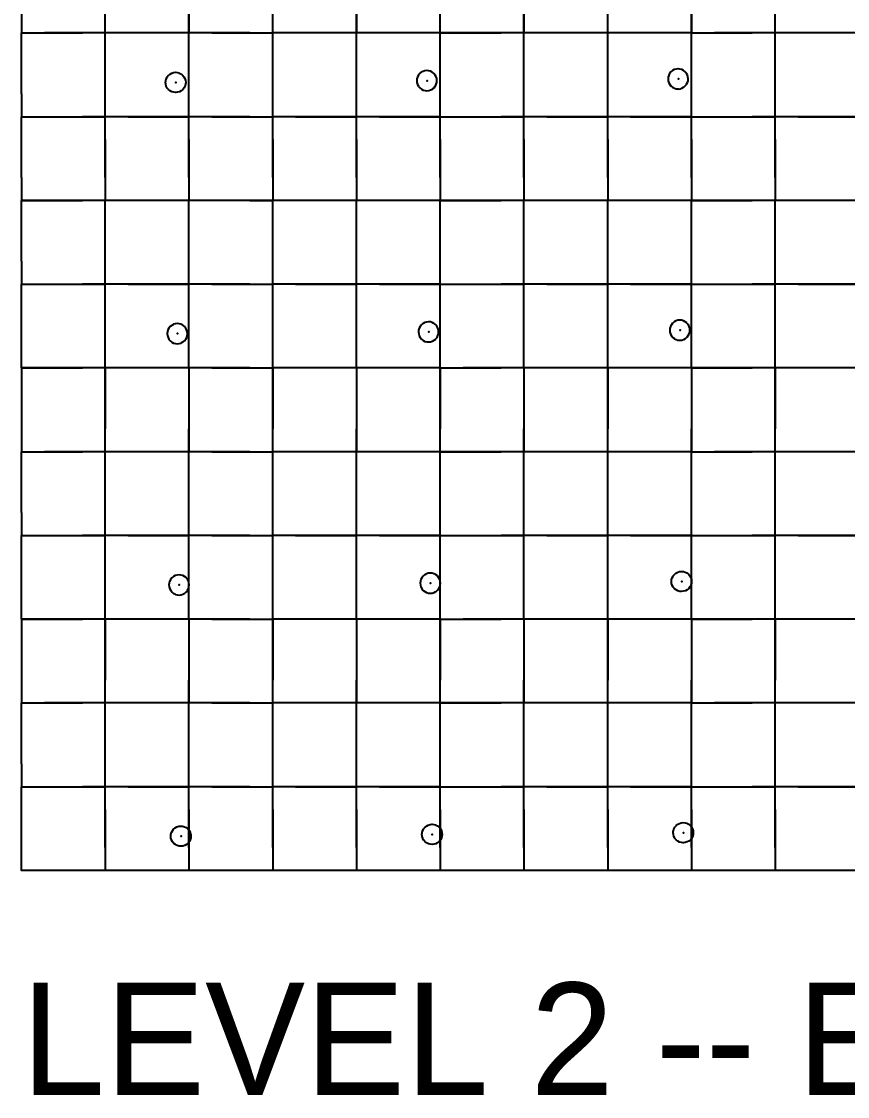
# Model space of a CAD drawing. Header units: metres. Extents: x 0 to 438, y -24 to 612.
# Drawn here: x 0 to 88.8, y -24.3 to 91.2 of the extents above; entities that cross this region are included whole.
import ezdxf

# ---------------------------------------------------------------- set-up
doc = ezdxf.new("R2010")
doc.units = ezdxf.units.M
doc.layers.add('LAYER_01_CUT', color=7, linetype='Continuous')
doc.layers.add('LAYER_04_GRID', color=7, linetype='Continuous')

msp = doc.modelspace()

# ---------------------------------------------------------------- linework, layer by layer
at = {"layer": 'LAYER_01_CUT'}
for points in [[(11.46, 90), (9, 90), (9, 96.54), (9, 99), (9, 105.54)], [(29.46, 90), (27, 90), (27, 96.54), (27, 99), (27, 105.54)], [(47.46, 90), (45, 90), (45, 96.54), (45, 99), (45, 105.54)], [(65.46, 90), (63, 90), (63, 96.54), (63, 99), (63, 105.54)], [(83.46, 90), (81, 90), (81, 96.54), (81, 99), (81, 105.54)], [(18, 96.54), (18, 90), (18, 92.46)], [(36, 96.54), (36, 90), (36, 92.46)], [(54, 96.54), (54, 90), (54, 92.46)], [(72, 96.54), (72, 90), (72, 92.46)], [(0, 92.46), (0, 90), (2.46, 90)], [(9, 90), (9, 92.46)], [(27, 90), (27, 92.46)], [(45, 90), (45, 92.46)], [(63, 90), (63, 92.46)], [(81, 90), (81, 92.46)], [(0, 83.46), (0, 90)], [(0, 90), (6.54, 90)], [(9, 90), (2.46, 90)], [(9, 90), (6.54, 90)], [(15.54, 90), (9, 90)], [(9, 87.54), (9, 90)], [(9, 83.46), (9, 90)], [(18, 90), (11.46, 90)], [(18, 90), (15.54, 90)], [(20.46, 90), (18, 90)], [(24.54, 90), (18, 90)], [(18, 87.54), (18, 90)], [(18, 83.46), (18, 90)], [(20.46, 90), (27, 90)], [(24.54, 90), (27, 90)], [(33.54, 90), (27, 90)], [(27, 87.54), (27, 90)], [(27, 83.46), (27, 90)], [(36, 90), (29.46, 90)], [(36, 90), (33.54, 90)], [(38.46, 90), (36, 90)], [(42.54, 90), (36, 90)], [(36, 87.54), (36, 90)], [(36, 83.46), (36, 90)], [(45, 90), (38.46, 90)], [(45, 90), (42.54, 90)], [(45, 87.54), (45, 90)], [(45, 83.46), (45, 90)], [(45, 90), (51.54, 90)], [(54, 90), (47.46, 90)], [(54, 90), (51.54, 90)], [(56.46, 90), (54, 90)], [(60.54, 90), (54, 90)], [(54, 87.54), (54, 90)], [(54, 83.46), (54, 90)], [(63, 90), (56.46, 90)], [(63, 90), (60.54, 90)], [(69.54, 90), (63, 90)], [(63, 87.54), (63, 90)], [(63, 83.46), (63, 90)], [(72, 90), (65.46, 90)], [(72, 90), (69.54, 90)], [(72, 87.54), (72, 90)], [(72, 83.46), (72, 90)], [(72, 90), (74.46, 90)], [(72, 90), (78.54, 90)], [(81, 90), (74.46, 90)], [(81, 90), (78.54, 90)], [(87.54, 90), (81, 90)], [(81, 87.54), (81, 90)], [(81, 83.46), (81, 90)], [(90, 90), (83.46, 90)], [(90, 90), (87.54, 90)], [(0, 83.46), (0, 81), (2.46, 81), (9, 81), (9, 87.54)], [(11.46, 81), (18, 81), (18, 87.54)], [(20.46, 81), (27, 81), (27, 87.54)], [(29.46, 81), (36, 81), (36, 87.54)], [(38.46, 81), (45, 81), (45, 87.54)], [(47.46, 81), (54, 81), (54, 87.54)], [(56.46, 81), (63, 81), (63, 87.54)], [(65.46, 81), (72, 81), (72, 87.54)], [(74.46, 81), (81, 81), (81, 87.54)], [(83.46, 81), (90, 81), (90, 87.54)], [(17.63, 84.49), (17.58, 84.3), (17.57, 84.29), (17.48, 84.11), (17.47, 84.1), (17.34, 83.93), (17.34, 83.93), (17.17, 83.79), (17.17, 83.79), (16.98, 83.69), (16.97, 83.68), (16.78, 83.62), (16.77, 83.62), (16.57, 83.6), (16.56, 83.6), (16.38, 83.62), (16.37, 83.62), (16.18, 83.67), (16.17, 83.68), (15.98, 83.77), (15.98, 83.78), (15.81, 83.91), (15.8, 83.91), (15.67, 84.07), (15.66, 84.08), (15.56, 84.27), (15.56, 84.27), (15.5, 84.47), (15.5, 84.48), (15.48, 84.68), (15.48, 84.69), (15.5, 84.87), (15.5, 84.88), (15.55, 85.07), (15.56, 85.08), (15.65, 85.26), (15.65, 85.27), (15.78, 85.44), (15.79, 85.44), (15.95, 85.58), (15.96, 85.58), (16.14, 85.68), (16.15, 85.69), (16.35, 85.75), (16.36, 85.75), (16.56, 85.77), (16.56, 85.77), (16.75, 85.75), (16.76, 85.75), (16.95, 85.7), (16.96, 85.69), (17.14, 85.6), (17.15, 85.59), (17.32, 85.46), (17.32, 85.46), (17.46, 85.3), (17.46, 85.29), (17.56, 85.1), (17.57, 85.1), (17.63, 84.9), (17.63, 84.89), (17.65, 84.69), (17.65, 84.68), (17.63, 84.5), (17.63, 84.49)], [(44.14, 85.79), (43.96, 85.88), (43.95, 85.88), (43.76, 85.94), (43.75, 85.94), (43.56, 85.95), (43.56, 85.95), (43.36, 85.93), (43.35, 85.93), (43.15, 85.87), (43.14, 85.87), (42.96, 85.77), (42.95, 85.77), (42.79, 85.63), (42.78, 85.62), (42.65, 85.46), (42.65, 85.45), (42.55, 85.27), (42.55, 85.26), (42.5, 85.07), (42.5, 85.06), (42.48, 84.87), (42.48, 84.86), (42.5, 84.67), (42.5, 84.66), (42.56, 84.46), (42.56, 84.45), (42.66, 84.27), (42.67, 84.26), (42.8, 84.1), (42.81, 84.09), (42.98, 83.96), (42.98, 83.96), (43.17, 83.86), (43.18, 83.86), (43.37, 83.81), (43.38, 83.8), (43.56, 83.79), (43.57, 83.79), (43.77, 83.81), (43.78, 83.81), (43.97, 83.87), (43.98, 83.87), (44.17, 83.97), (44.17, 83.98), (44.34, 84.11), (44.34, 84.12), (44.47, 84.28), (44.48, 84.29), (44.57, 84.48), (44.57, 84.48), (44.63, 84.68), (44.63, 84.68), (44.65, 84.87), (44.65, 84.88), (44.63, 85.08), (44.62, 85.09), (44.56, 85.28), (44.56, 85.29), (44.46, 85.47), (44.46, 85.48), (44.32, 85.64), (44.32, 85.65), (44.15, 85.78), (44.14, 85.79)], [(70.37, 83.99), (70.37, 83.99), (70.56, 83.98), (70.57, 83.97), (70.77, 84), (70.78, 84), (70.97, 84.06), (70.98, 84.06), (71.16, 84.16), (71.17, 84.16), (71.33, 84.3), (71.34, 84.31), (71.47, 84.47), (71.48, 84.48), (71.57, 84.66), (71.57, 84.67), (71.63, 84.86), (71.63, 84.87), (71.64, 85.06), (71.65, 85.07), (71.62, 85.26), (71.62, 85.27), (71.56, 85.47), (71.56, 85.48), (71.46, 85.66), (71.46, 85.67), (71.32, 85.83), (71.31, 85.84), (71.15, 85.97), (71.14, 85.97), (70.96, 86.07), (70.95, 86.07), (70.76, 86.12), (70.75, 86.12), (70.56, 86.14), (70.55, 86.14), (70.36, 86.12), (70.35, 86.12), (70.15, 86.06), (70.14, 86.06), (69.96, 85.96), (69.95, 85.95), (69.79, 85.82), (69.78, 85.81), (69.65, 85.64), (69.65, 85.64), (69.55, 85.45), (69.55, 85.44), (69.5, 85.25), (69.49, 85.25), (69.48, 85.06), (69.48, 85.05), (69.5, 84.85), (69.5, 84.84), (69.56, 84.65), (69.56, 84.64), (69.66, 84.45), (69.67, 84.45), (69.8, 84.29), (69.81, 84.28), (69.98, 84.15), (69.98, 84.14), (70.17, 84.05), (70.18, 84.05), (70.37, 83.99)], [(9, 81), (9, 83.46)], [(18, 81), (18, 83.46)], [(27, 81), (27, 83.46)], [(36, 81), (36, 83.46)], [(45, 81), (45, 83.46)], [(54, 81), (54, 83.46)], [(63, 81), (63, 83.46)], [(72, 81), (72, 83.46)], [(81, 81), (81, 83.46)], [(0, 74.46), (0, 81)], [(0, 81), (6.54, 81)], [(9, 81), (6.54, 81)], [(11.46, 81), (9, 81)], [(15.54, 81), (9, 81)], [(9, 78.54), (9, 81)], [(9, 74.46), (9, 81)], [(18, 81), (15.54, 81)], [(20.46, 81), (18, 81)], [(24.54, 81), (18, 81)], [(18, 78.54), (18, 81)], [(18, 74.46), (18, 81)], [(24.54, 81), (27, 81)], [(29.46, 81), (27, 81)], [(33.54, 81), (27, 81)], [(27, 78.54), (27, 81)], [(27, 74.46), (27, 81)], [(36, 81), (33.54, 81)], [(38.46, 81), (36, 81)], [(42.54, 81), (36, 81)], [(36, 78.54), (36, 81)], [(36, 74.46), (36, 81)], [(45, 81), (42.54, 81)], [(45, 78.54), (45, 81)], [(45, 74.46), (45, 81)], [(45, 81), (47.46, 81)], [(45, 81), (51.54, 81)], [(54, 81), (51.54, 81)], [(56.46, 81), (54, 81)], [(60.54, 81), (54, 81)], [(54, 78.54), (54, 81)], [(54, 74.46), (54, 81)], [(63, 81), (60.54, 81)], [(65.46, 81), (63, 81)], [(69.54, 81), (63, 81)], [(63, 78.54), (63, 81)], [(63, 74.46), (63, 81)], [(72, 81), (69.54, 81)], [(72, 78.54), (72, 81)], [(72, 74.46), (72, 81)], [(72, 81), (74.46, 81)], [(72, 81), (78.54, 81)], [(81, 81), (78.54, 81)], [(83.46, 81), (81, 81)], [(87.54, 81), (81, 81)], [(81, 78.54), (81, 81)], [(81, 74.46), (81, 81)], [(90, 81), (87.54, 81)], [(9, 78.54), (9, 72)], [(18, 78.54), (18, 72)], [(27, 78.54), (27, 72)], [(36, 78.54), (36, 72)], [(45, 78.54), (45, 72)], [(54, 78.54), (54, 72)], [(63, 78.54), (63, 72)], [(72, 78.54), (72, 72)], [(81, 78.54), (81, 72)], [(0, 74.46), (0, 72)], [(9, 74.46), (9, 72)], [(18, 74.46), (18, 72)], [(27, 74.46), (27, 72)], [(36, 74.46), (36, 72)], [(45, 74.46), (45, 72)], [(54, 74.46), (54, 72)], [(63, 74.46), (63, 72)], [(72, 74.46), (72, 72)], [(81, 74.46), (81, 72)], [(90, 72), (83.46, 72), (81, 72), (74.46, 72), (72, 72), (65.46, 72), (63, 72), (56.46, 72), (54, 72), (47.46, 72), (45, 72), (38.46, 72), (36, 72), (29.46, 72), (27, 72), (20.46, 72), (18, 72), (11.46, 72), (9, 72), (2.46, 72), (0, 72), (6.54, 72)], [(0, 65.46), (0, 72)], [(9, 72), (6.54, 72)], [(15.54, 72), (9, 72)], [(9, 69.54), (9, 72)], [(9, 65.46), (9, 72)], [(18, 72), (15.54, 72)], [(24.54, 72), (18, 72)], [(18, 69.54), (18, 72)], [(18, 65.46), (18, 72)], [(24.54, 72), (27, 72)], [(33.54, 72), (27, 72)], [(27, 69.54), (27, 72)], [(27, 65.46), (27, 72)], [(36, 72), (33.54, 72)], [(42.54, 72), (36, 72)], [(36, 69.54), (36, 72)], [(36, 65.46), (36, 72)], [(45, 72), (42.54, 72)], [(45, 69.54), (45, 72)], [(45, 65.46), (45, 72)], [(45, 72), (51.54, 72)], [(54, 72), (51.54, 72)], [(60.54, 72), (54, 72)], [(54, 69.54), (54, 72)], [(54, 65.46), (54, 72)], [(63, 72), (60.54, 72)], [(69.54, 72), (63, 72)], [(63, 69.54), (63, 72)], [(63, 65.46), (63, 72)], [(72, 72), (69.54, 72)], [(72, 69.54), (72, 72)], [(72, 65.46), (72, 72)], [(72, 72), (78.54, 72)], [(81, 72), (78.54, 72)], [(87.54, 72), (81, 72)], [(81, 69.54), (81, 72)], [(81, 65.46), (81, 72)], [(90, 72), (87.54, 72)], [(0, 65.46), (0, 63), (2.46, 63), (9, 63), (9, 69.54)], [(11.46, 63), (18, 63), (18, 69.54)], [(20.46, 63), (27, 63), (27, 69.54)], [(29.46, 63), (36, 63), (36, 69.54)], [(38.46, 63), (45, 63), (45, 69.54)], [(47.46, 63), (54, 63), (54, 69.54)], [(56.46, 63), (63, 63), (63, 69.54)], [(65.46, 63), (72, 63), (72, 69.54)], [(74.46, 63), (81, 63), (81, 69.54)], [(83.46, 63), (90, 63), (90, 69.54)], [(9, 63), (9, 65.46)], [(18, 63), (18, 65.46)], [(27, 63), (27, 65.46)], [(36, 63), (36, 65.46)], [(45, 63), (45, 65.46)], [(54, 63), (54, 65.46)], [(63, 63), (63, 65.46)], [(72, 63), (72, 65.46)], [(81, 63), (81, 65.46)], [(0, 56.46), (0, 63)], [(0, 63), (6.54, 63)], [(9, 63), (6.54, 63)], [(11.46, 63), (9, 63)], [(15.54, 63), (9, 63)], [(9, 60.54), (9, 63)], [(9, 56.46), (9, 63)], [(18, 63), (15.54, 63)], [(20.46, 63), (18, 63)], [(24.54, 63), (18, 63)], [(18, 60.54), (18, 63)], [(18, 56.46), (18, 63)], [(24.54, 63), (27, 63)], [(29.46, 63), (27, 63)], [(33.54, 63), (27, 63)], [(27, 60.54), (27, 63)], [(27, 56.46), (27, 63)], [(36, 63), (33.54, 63)], [(38.46, 63), (36, 63)], [(42.54, 63), (36, 63)], [(36, 60.54), (36, 63)], [(36, 56.46), (36, 63)], [(45, 63), (42.54, 63)], [(45, 60.54), (45, 63)], [(45, 56.46), (45, 63)], [(45, 63), (47.46, 63)], [(45, 63), (51.54, 63)], [(54, 63), (51.54, 63)], [(56.46, 63), (54, 63)], [(60.54, 63), (54, 63)], [(54, 60.54), (54, 63)], [(54, 56.46), (54, 63)], [(63, 63), (60.54, 63)], [(65.46, 63), (63, 63)], [(69.54, 63), (63, 63)], [(63, 60.54), (63, 63)], [(63, 56.46), (63, 63)], [(72, 63), (69.54, 63)], [(72, 60.54), (72, 63)], [(72, 56.46), (72, 63)], [(72, 63), (74.46, 63)], [(72, 63), (78.54, 63)], [(81, 63), (78.54, 63)], [(83.46, 63), (81, 63)], [(87.54, 63), (81, 63)], [(81, 60.54), (81, 63)], [(81, 56.46), (81, 63)], [(90, 63), (87.54, 63)], [(11.46, 45), (9, 45), (9, 51.54), (9, 54), (9, 60.54)], [(20.46, 54), (18, 54), (18, 60.54)], [(29.46, 45), (27, 45), (27, 51.54), (27, 54), (27, 60.54)], [(38.46, 54), (36, 54), (36, 60.54)], [(47.46, 45), (45, 45), (45, 51.54), (45, 54), (45, 60.54)], [(56.46, 54), (54, 54), (54, 60.54)], [(65.46, 45), (63, 45), (63, 51.54), (63, 54), (63, 60.54)], [(74.46, 54), (72, 54), (72, 60.54)], [(83.46, 45), (81, 45), (81, 51.54), (81, 54), (81, 60.54)], [(44.66, 57.29), (44.76, 57.48), (44.76, 57.49), (44.81, 57.68), (44.82, 57.68), (44.83, 57.87), (44.83, 57.88), (44.81, 58.08), (44.81, 58.09), (44.75, 58.28), (44.75, 58.29), (44.65, 58.48), (44.64, 58.48), (44.51, 58.64), (44.5, 58.65), (44.34, 58.78), (44.33, 58.79), (44.14, 58.88), (44.14, 58.88), (43.94, 58.94), (43.94, 58.94), (43.75, 58.95), (43.74, 58.96), (43.54, 58.93), (43.53, 58.93), (43.34, 58.87), (43.33, 58.87), (43.15, 58.77), (43.14, 58.77), (42.98, 58.63), (42.97, 58.62), (42.84, 58.46), (42.83, 58.45), (42.74, 58.27), (42.74, 58.26), (42.68, 58.07), (42.68, 58.06), (42.67, 57.87), (42.67, 57.86), (42.69, 57.67), (42.69, 57.66), (42.75, 57.46), (42.75, 57.45), (42.85, 57.27), (42.85, 57.26), (42.99, 57.1), (43, 57.09), (43.16, 56.96), (43.17, 56.96), (43.35, 56.86), (43.36, 56.86), (43.55, 56.81), (43.56, 56.8), (43.75, 56.79), (43.76, 56.79), (43.96, 56.81), (43.96, 56.81), (44.16, 56.87), (44.17, 56.87), (44.35, 56.97), (44.36, 56.98), (44.52, 57.11), (44.53, 57.12), (44.66, 57.29), (44.66, 57.29)], [(70.75, 56.98), (70.76, 56.98), (70.95, 57), (70.96, 57), (71.16, 57.06), (71.17, 57.06), (71.35, 57.16), (71.36, 57.16), (71.52, 57.3), (71.53, 57.31), (71.66, 57.47), (71.66, 57.48), (71.76, 57.66), (71.76, 57.67), (71.81, 57.86), (71.82, 57.87), (71.83, 58.06), (71.83, 58.07), (71.81, 58.26), (71.81, 58.27), (71.75, 58.47), (71.75, 58.48), (71.65, 58.66), (71.64, 58.67), (71.51, 58.83), (71.5, 58.84), (71.33, 58.97), (71.33, 58.97), (71.14, 59.07), (71.14, 59.07), (70.94, 59.12), (70.94, 59.13), (70.75, 59.14), (70.74, 59.14), (70.54, 59.12), (70.53, 59.12), (70.34, 59.06), (70.33, 59.06), (70.15, 58.96), (70.14, 58.95), (69.98, 58.82), (69.97, 58.81), (69.84, 58.64), (69.83, 58.64), (69.74, 58.45), (69.74, 58.45), (69.68, 58.25), (69.68, 58.25), (69.67, 58.06), (69.67, 58.05), (69.69, 57.85), (69.69, 57.84), (69.75, 57.65), (69.75, 57.64), (69.85, 57.46), (69.85, 57.45), (69.99, 57.29), (70, 57.28), (70.16, 57.15), (70.17, 57.14), (70.35, 57.05), (70.36, 57.05), (70.55, 56.99), (70.56, 56.99), (70.75, 56.98)], [(17.75, 58.1), (17.65, 58.29), (17.64, 58.3), (17.51, 58.46), (17.5, 58.46), (17.34, 58.6), (17.33, 58.6), (17.14, 58.69), (17.14, 58.7), (16.94, 58.75), (16.94, 58.75), (16.75, 58.77), (16.74, 58.77), (16.54, 58.75), (16.53, 58.75), (16.34, 58.69), (16.33, 58.68), (16.15, 58.58), (16.14, 58.58), (15.98, 58.44), (15.97, 58.44), (15.84, 58.27), (15.83, 58.27), (15.74, 58.08), (15.74, 58.07), (15.68, 57.88), (15.68, 57.87), (15.67, 57.69), (15.67, 57.68), (15.69, 57.48), (15.69, 57.47), (15.75, 57.28), (15.75, 57.27), (15.85, 57.08), (15.85, 57.07), (15.99, 56.91), (16, 56.91), (16.16, 56.78), (16.17, 56.77), (16.35, 56.68), (16.36, 56.67), (16.55, 56.62), (16.56, 56.62), (16.75, 56.6), (16.76, 56.6), (16.96, 56.62), (16.96, 56.62), (17.16, 56.68), (17.17, 56.69), (17.35, 56.79), (17.36, 56.79), (17.52, 56.93), (17.53, 56.93), (17.66, 57.1), (17.66, 57.11), (17.76, 57.29), (17.76, 57.3), (17.81, 57.49), (17.82, 57.5), (17.83, 57.69), (17.83, 57.69), (17.81, 57.89), (17.81, 57.9), (17.75, 58.1), (17.75, 58.1)], [(2.46, 54), (0, 54), (0, 56.46)], [(9, 54), (9, 56.46)], [(18, 54), (18, 56.46)], [(27, 54), (27, 56.46)], [(36, 54), (36, 56.46)], [(45, 54), (45, 56.46)], [(54, 54), (54, 56.46)], [(63, 54), (63, 56.46)], [(72, 54), (72, 56.46)], [(81, 54), (81, 56.46)], [(0, 54), (0, 47.46)], [(0, 54), (6.54, 54)], [(9, 54), (2.46, 54)], [(9, 54), (6.54, 54)], [(11.46, 54), (9, 54)], [(15.54, 54), (9, 54)], [(9, 54), (9, 47.46)], [(18, 54), (11.46, 54)], [(18, 54), (15.54, 54)], [(24.54, 54), (18, 54)], [(18, 54), (18, 51.54)], [(18, 54), (18, 47.46)], [(20.46, 54), (27, 54)], [(24.54, 54), (27, 54)], [(29.46, 54), (27, 54)], [(33.54, 54), (27, 54)], [(27, 54), (27, 47.46)], [(36, 54), (29.46, 54)], [(36, 54), (33.54, 54)], [(42.54, 54), (36, 54)], [(36, 54), (36, 51.54)], [(36, 54), (36, 47.46)], [(45, 54), (38.46, 54)], [(45, 54), (42.54, 54)], [(45, 54), (45, 47.46)], [(45, 54), (47.46, 54)], [(45, 54), (51.54, 54)], [(54, 54), (47.46, 54)], [(54, 54), (51.54, 54)], [(60.54, 54), (54, 54)], [(54, 54), (54, 51.54)], [(54, 54), (54, 47.46)], [(63, 54), (56.46, 54)], [(63, 54), (60.54, 54)], [(65.46, 54), (63, 54)], [(69.54, 54), (63, 54)], [(63, 54), (63, 47.46)], [(72, 54), (65.46, 54)], [(72, 54), (69.54, 54)], [(72, 54), (72, 51.54)], [(72, 54), (72, 47.46)], [(72, 54), (78.54, 54)], [(81, 54), (74.46, 54)], [(81, 54), (78.54, 54)], [(83.46, 54), (81, 54)], [(87.54, 54), (81, 54)], [(81, 54), (81, 47.46)], [(90, 54), (83.46, 54)], [(90, 54), (87.54, 54)], [(18, 51.54), (18, 45), (18, 47.46)], [(36, 51.54), (36, 45), (36, 47.46)], [(54, 51.54), (54, 45), (54, 47.46)], [(72, 51.54), (72, 45), (72, 47.46)], [(0, 47.46), (0, 45), (2.46, 45)], [(9, 45), (9, 47.46)], [(27, 45), (27, 47.46)], [(45, 45), (45, 47.46)], [(63, 45), (63, 47.46)], [(81, 45), (81, 47.46)], [(0, 38.46), (0, 45)], [(0, 45), (6.54, 45)], [(9, 45), (2.46, 45)], [(9, 45), (6.54, 45)], [(15.54, 45), (9, 45)], [(9, 42.54), (9, 45)], [(9, 38.46), (9, 45)], [(18, 45), (11.46, 45)], [(18, 45), (15.54, 45)], [(20.46, 45), (18, 45)], [(24.54, 45), (18, 45)], [(18, 42.54), (18, 45)], [(18, 38.46), (18, 45)], [(20.46, 45), (27, 45)], [(24.54, 45), (27, 45)], [(33.54, 45), (27, 45)], [(27, 42.54), (27, 45)], [(27, 38.46), (27, 45)], [(36, 45), (29.46, 45)], [(36, 45), (33.54, 45)], [(38.46, 45), (36, 45)], [(42.54, 45), (36, 45)], [(36, 42.54), (36, 45)], [(36, 38.46), (36, 45)], [(45, 45), (38.46, 45)], [(45, 45), (42.54, 45)], [(45, 42.54), (45, 45)], [(45, 38.46), (45, 45)], [(45, 45), (51.54, 45)], [(54, 45), (47.46, 45)], [(54, 45), (51.54, 45)], [(56.46, 45), (54, 45)], [(60.54, 45), (54, 45)], [(54, 42.54), (54, 45)], [(54, 38.46), (54, 45)], [(63, 45), (56.46, 45)], [(63, 45), (60.54, 45)], [(69.54, 45), (63, 45)], [(63, 42.54), (63, 45)], [(63, 38.46), (63, 45)], [(72, 45), (65.46, 45)], [(72, 45), (69.54, 45)], [(72, 42.54), (72, 45)], [(72, 38.46), (72, 45)], [(72, 45), (74.46, 45)], [(72, 45), (78.54, 45)], [(81, 45), (74.46, 45)], [(81, 45), (78.54, 45)], [(87.54, 45), (81, 45)], [(81, 42.54), (81, 45)], [(81, 38.46), (81, 45)], [(90, 45), (83.46, 45)], [(90, 45), (87.54, 45)], [(0, 38.46), (0, 36), (2.46, 36), (9, 36), (9, 42.54)], [(11.46, 36), (18, 36), (18, 42.54)], [(20.46, 36), (27, 36), (27, 42.54)], [(29.46, 36), (36, 36), (36, 42.54)], [(38.46, 36), (45, 36), (45, 42.54)], [(47.46, 36), (54, 36), (54, 42.54)], [(56.46, 36), (63, 36), (63, 42.54)], [(65.46, 36), (72, 36), (72, 42.54)], [(74.46, 36), (81, 36), (81, 42.54)], [(83.46, 36), (90, 36), (90, 42.54)], [(9, 36), (9, 38.46)], [(18, 36), (18, 38.46)], [(27, 36), (27, 38.46)], [(36, 36), (36, 38.46)], [(45, 36), (45, 38.46)], [(54, 36), (54, 38.46)], [(63, 36), (63, 38.46)], [(72, 36), (72, 38.46)], [(81, 36), (81, 38.46)], [(0, 29.46), (0, 36)], [(0, 36), (6.54, 36)], [(9, 36), (6.54, 36)], [(11.46, 36), (9, 36)], [(15.54, 36), (9, 36)], [(9, 33.54), (9, 36)], [(9, 29.46), (9, 36)], [(18, 36), (15.54, 36)], [(20.46, 36), (18, 36)], [(24.54, 36), (18, 36)], [(18, 33.54), (18, 36)], [(18, 29.46), (18, 36)], [(24.54, 36), (27, 36)], [(29.46, 36), (27, 36)], [(33.54, 36), (27, 36)], [(27, 33.54), (27, 36)], [(27, 29.46), (27, 36)], [(36, 36), (33.54, 36)], [(38.46, 36), (36, 36)], [(42.54, 36), (36, 36)], [(36, 33.54), (36, 36)], [(36, 29.46), (36, 36)], [(45, 36), (42.54, 36)], [(45, 33.54), (45, 36)], [(45, 29.46), (45, 36)], [(45, 36), (47.46, 36)], [(45, 36), (51.54, 36)], [(54, 36), (51.54, 36)], [(56.46, 36), (54, 36)], [(60.54, 36), (54, 36)], [(54, 33.54), (54, 36)], [(54, 29.46), (54, 36)], [(63, 36), (60.54, 36)], [(65.46, 36), (63, 36)], [(69.54, 36), (63, 36)], [(63, 33.54), (63, 36)], [(63, 29.46), (63, 36)], [(72, 36), (69.54, 36)], [(72, 33.54), (72, 36)], [(72, 29.46), (72, 36)], [(72, 36), (74.46, 36)], [(72, 36), (78.54, 36)], [(81, 36), (78.54, 36)], [(83.46, 36), (81, 36)], [(87.54, 36), (81, 36)], [(81, 33.54), (81, 36)], [(81, 29.46), (81, 36)], [(90, 36), (87.54, 36)], [(11.46, 18), (9, 18), (9, 24.54), (9, 27), (9, 33.54)], [(20.46, 27), (18, 27), (18, 33.54)], [(29.46, 18), (27, 18), (27, 24.54), (27, 27), (27, 33.54)], [(38.46, 27), (36, 27), (36, 33.54)], [(47.46, 18), (45, 18), (45, 24.54), (45, 27), (45, 33.54)], [(56.46, 27), (54, 27), (54, 33.54)], [(65.46, 18), (63, 18), (63, 24.54), (63, 27), (63, 33.54)], [(74.46, 27), (72, 27), (72, 33.54)], [(83.46, 18), (81, 18), (81, 24.54), (81, 27), (81, 33.54)], [(17.94, 31.1), (17.94, 31.1), (17.84, 31.29), (17.83, 31.3), (17.69, 31.46), (17.69, 31.47), (17.52, 31.6), (17.52, 31.6), (17.33, 31.69), (17.32, 31.7), (17.13, 31.75), (17.12, 31.75), (16.94, 31.77), (16.93, 31.77), (16.73, 31.75), (16.72, 31.75), (16.53, 31.69), (16.52, 31.69), (16.33, 31.59), (16.33, 31.58), (16.16, 31.44), (16.16, 31.44), (16.03, 31.27), (16.02, 31.27), (15.93, 31.08), (15.92, 31.07), (15.87, 30.88), (15.87, 30.87), (15.85, 30.69), (15.85, 30.68), (15.87, 30.48), (15.87, 30.47), (15.93, 30.28), (15.94, 30.27), (16.04, 30.08), (16.04, 30.08), (16.18, 29.91), (16.18, 29.91), (16.35, 29.78), (16.36, 29.77), (16.54, 29.68), (16.55, 29.67), (16.74, 29.62), (16.75, 29.62), (16.94, 29.6), (16.94, 29.6), (17.14, 29.62), (17.15, 29.62), (17.35, 29.68), (17.35, 29.69), (17.54, 29.79), (17.55, 29.79), (17.71, 29.93), (17.72, 29.93), (17.85, 30.1), (17.85, 30.11), (17.94, 30.29), (17.95, 30.3), (18, 30.49), (18, 30.5), (18.02, 30.69), (18.02, 30.69), (18, 30.89), (18, 30.9), (17.94, 31.1)], [(42.92, 31.26), (42.87, 31.07), (42.87, 31.06), (42.85, 30.87), (42.85, 30.87), (42.87, 30.67), (42.87, 30.66), (42.93, 30.46), (42.94, 30.45), (43.04, 30.27), (43.04, 30.26), (43.18, 30.1), (43.18, 30.09), (43.35, 29.96), (43.36, 29.96), (43.54, 29.86), (43.55, 29.86), (43.74, 29.81), (43.75, 29.81), (43.94, 29.79), (43.94, 29.79), (44.14, 29.81), (44.15, 29.81), (44.35, 29.87), (44.35, 29.87), (44.54, 29.97), (44.55, 29.98), (44.71, 30.11), (44.71, 30.12), (44.85, 30.29), (44.85, 30.29), (44.94, 30.48), (44.95, 30.49), (45, 30.68), (45, 30.69), (45.02, 30.87), (45.02, 30.88), (45, 31.08), (45, 31.09), (44.94, 31.28), (44.93, 31.29), (44.83, 31.48), (44.83, 31.48), (44.69, 31.65), (44.69, 31.65), (44.52, 31.78), (44.52, 31.79), (44.33, 31.88), (44.32, 31.88), (44.13, 31.94), (44.12, 31.94), (43.94, 31.96), (43.93, 31.96), (43.73, 31.94), (43.72, 31.93), (43.53, 31.87), (43.52, 31.87), (43.33, 31.77), (43.32, 31.77), (43.16, 31.63), (43.16, 31.63), (43.03, 31.46), (43.02, 31.45), (42.93, 31.27), (42.92, 31.26)], [(71.33, 32.07), (71.51, 31.97), (71.52, 31.97), (71.69, 31.84), (71.69, 31.83), (71.83, 31.67), (71.83, 31.66), (71.93, 31.48), (71.94, 31.47), (72, 31.27), (72, 31.27), (72.02, 31.07), (72.02, 31.06), (72, 30.87), (72, 30.86), (71.95, 30.67), (71.94, 30.66), (71.85, 30.48), (71.84, 30.47), (71.71, 30.31), (71.71, 30.3), (71.55, 30.16), (71.54, 30.16), (71.35, 30.06), (71.35, 30.06), (71.15, 30), (71.14, 30), (70.94, 29.98), (70.93, 29.98), (70.75, 29.99), (70.74, 29.99), (70.55, 30.05), (70.54, 30.05), (70.36, 30.14), (70.35, 30.15), (70.18, 30.28), (70.18, 30.29), (70.04, 30.45), (70.04, 30.46), (69.94, 30.64), (69.93, 30.65), (69.87, 30.84), (69.87, 30.85), (69.85, 31.05), (69.85, 31.06), (69.87, 31.25), (69.87, 31.25), (69.92, 31.45), (69.93, 31.45), (70.02, 31.64), (70.03, 31.65), (70.16, 31.81), (70.16, 31.82), (70.32, 31.95), (70.33, 31.96), (70.52, 32.06), (70.52, 32.06), (70.72, 32.12), (70.73, 32.12), (70.93, 32.14), (70.94, 32.14), (71.12, 32.13), (71.13, 32.12), (71.32, 32.07), (71.33, 32.07)], [(2.46, 27), (0, 27), (0, 29.46)], [(9, 27), (9, 29.46)], [(18, 27), (18, 29.46)], [(27, 27), (27, 29.46)], [(36, 27), (36, 29.46)], [(45, 27), (45, 29.46)], [(54, 27), (54, 29.46)], [(63, 27), (63, 29.46)], [(72, 27), (72, 29.46)], [(81, 27), (81, 29.46)], [(0, 27), (0, 20.46)], [(0, 27), (6.54, 27)], [(9, 27), (2.46, 27)], [(9, 27), (6.54, 27)], [(11.46, 27), (9, 27)], [(15.54, 27), (9, 27)], [(9, 27), (9, 20.46)], [(18, 27), (11.46, 27)], [(18, 27), (15.54, 27)], [(24.54, 27), (18, 27)], [(18, 27), (18, 24.54)], [(18, 27), (18, 20.46)], [(20.46, 27), (27, 27)], [(24.54, 27), (27, 27)], [(29.46, 27), (27, 27)], [(33.54, 27), (27, 27)], [(27, 27), (27, 20.46)], [(36, 27), (29.46, 27)], [(36, 27), (33.54, 27)], [(42.54, 27), (36, 27)], [(36, 27), (36, 24.54)], [(36, 27), (36, 20.46)], [(45, 27), (38.46, 27)], [(45, 27), (42.54, 27)], [(45, 27), (45, 20.46)], [(45, 27), (47.46, 27)], [(45, 27), (51.54, 27)], [(54, 27), (47.46, 27)], [(54, 27), (51.54, 27)], [(60.54, 27), (54, 27)], [(54, 27), (54, 24.54)], [(54, 27), (54, 20.46)], [(63, 27), (56.46, 27)], [(63, 27), (60.54, 27)], [(65.46, 27), (63, 27)], [(69.54, 27), (63, 27)], [(63, 27), (63, 20.46)], [(72, 27), (65.46, 27)], [(72, 27), (69.54, 27)], [(72, 27), (72, 24.54)], [(72, 27), (72, 20.46)], [(72, 27), (78.54, 27)], [(81, 27), (74.46, 27)], [(81, 27), (78.54, 27)], [(83.46, 27), (81, 27)], [(87.54, 27), (81, 27)], [(81, 27), (81, 20.46)], [(90, 27), (83.46, 27)], [(90, 27), (87.54, 27)], [(18, 24.54), (18, 18), (18, 20.46)], [(36, 24.54), (36, 18), (36, 20.46)], [(54, 24.54), (54, 18), (54, 20.46)], [(72, 24.54), (72, 18), (72, 20.46)], [(0, 20.46), (0, 18), (2.46, 18)], [(9, 18), (9, 20.46)], [(27, 18), (27, 20.46)], [(45, 18), (45, 20.46)], [(63, 18), (63, 20.46)], [(81, 18), (81, 20.46)], [(0, 11.46), (0, 18)], [(0, 18), (6.54, 18)], [(9, 18), (2.46, 18)], [(9, 18), (6.54, 18)], [(15.54, 18), (9, 18)], [(9, 15.54), (9, 18)], [(9, 11.46), (9, 18)], [(18, 18), (11.46, 18)], [(18, 18), (15.54, 18)], [(20.46, 18), (18, 18)], [(24.54, 18), (18, 18)], [(18, 15.54), (18, 18)], [(18, 11.46), (18, 18)], [(20.46, 18), (27, 18)], [(24.54, 18), (27, 18)], [(33.54, 18), (27, 18)], [(27, 15.54), (27, 18)], [(27, 11.46), (27, 18)], [(36, 18), (29.46, 18)], [(36, 18), (33.54, 18)], [(38.46, 18), (36, 18)], [(42.54, 18), (36, 18)], [(36, 15.54), (36, 18)], [(36, 11.46), (36, 18)], [(45, 18), (38.46, 18)], [(45, 18), (42.54, 18)], [(45, 15.54), (45, 18)], [(45, 11.46), (45, 18)], [(45, 18), (51.54, 18)], [(54, 18), (47.46, 18)], [(54, 18), (51.54, 18)], [(56.46, 18), (54, 18)], [(60.54, 18), (54, 18)], [(54, 15.54), (54, 18)], [(54, 11.46), (54, 18)], [(63, 18), (56.46, 18)], [(63, 18), (60.54, 18)], [(69.54, 18), (63, 18)], [(63, 15.54), (63, 18)], [(63, 11.46), (63, 18)], [(72, 18), (65.46, 18)], [(72, 18), (69.54, 18)], [(72, 15.54), (72, 18)], [(72, 11.46), (72, 18)], [(72, 18), (74.46, 18)], [(72, 18), (78.54, 18)], [(81, 18), (74.46, 18)], [(81, 18), (78.54, 18)], [(87.54, 18), (81, 18)], [(81, 15.54), (81, 18)], [(81, 11.46), (81, 18)], [(90, 18), (83.46, 18)], [(90, 18), (87.54, 18)], [(0, 11.46), (0, 9), (2.46, 9), (9, 9), (9, 15.54)], [(11.46, 9), (18, 9), (18, 15.54)], [(20.46, 9), (27, 9), (27, 15.54)], [(29.46, 9), (36, 9), (36, 15.54)], [(38.46, 9), (45, 9), (45, 15.54)], [(47.46, 9), (54, 9), (54, 15.54)], [(56.46, 9), (63, 9), (63, 15.54)], [(65.46, 9), (72, 9), (72, 15.54)], [(74.46, 9), (81, 9), (81, 15.54)], [(83.46, 9), (90, 9), (90, 15.54)], [(9, 9), (9, 11.46)], [(18, 9), (18, 11.46)], [(27, 9), (27, 11.46)], [(36, 9), (36, 11.46)], [(45, 9), (45, 11.46)], [(54, 9), (54, 11.46)], [(63, 9), (63, 11.46)], [(72, 9), (72, 11.46)], [(81, 9), (81, 11.46)], [(0, 2.46), (0, 9)], [(0, 9), (6.54, 9)], [(9, 9), (6.54, 9)], [(11.46, 9), (9, 9)], [(15.54, 9), (9, 9)], [(9, 6.54), (9, 9)], [(9, 2.46), (9, 9)], [(18, 9), (15.54, 9)], [(20.46, 9), (18, 9)], [(24.54, 9), (18, 9)], [(18, 6.54), (18, 9)], [(18, 2.46), (18, 9)], [(24.54, 9), (27, 9)], [(29.46, 9), (27, 9)], [(33.54, 9), (27, 9)], [(27, 6.54), (27, 9)], [(27, 2.46), (27, 9)], [(36, 9), (33.54, 9)], [(38.46, 9), (36, 9)], [(42.54, 9), (36, 9)], [(36, 6.54), (36, 9)], [(36, 2.46), (36, 9)], [(45, 9), (42.54, 9)], [(45, 6.54), (45, 9)], [(45, 2.46), (45, 9)], [(45, 9), (47.46, 9)], [(45, 9), (51.54, 9)], [(54, 9), (51.54, 9)], [(56.46, 9), (54, 9)], [(60.54, 9), (54, 9)], [(54, 6.54), (54, 9)], [(54, 2.46), (54, 9)], [(63, 9), (60.54, 9)], [(65.46, 9), (63, 9)], [(69.54, 9), (63, 9)], [(63, 6.54), (63, 9)], [(63, 2.46), (63, 9)], [(72, 9), (69.54, 9)], [(72, 6.54), (72, 9)], [(72, 2.46), (72, 9)], [(72, 9), (74.46, 9)], [(72, 9), (78.54, 9)], [(81, 9), (78.54, 9)], [(83.46, 9), (81, 9)], [(87.54, 9), (81, 9)], [(81, 6.54), (81, 9)], [(81, 2.46), (81, 9)], [(90, 9), (87.54, 9)], [(9, 6.54), (9, 0)], [(18, 6.54), (18, 0)], [(27, 6.54), (27, 0)], [(36, 6.54), (36, 0)], [(45, 6.54), (45, 0)], [(54, 6.54), (54, 0)], [(63, 6.54), (63, 0)], [(72, 6.54), (72, 0)], [(81, 6.54), (81, 0)], [(16.51, 4.58), (16.52, 4.59), (16.7, 4.69), (16.71, 4.69), (16.91, 4.75), (16.92, 4.75), (17.12, 4.77), (17.12, 4.77), (17.31, 4.75), (17.32, 4.75), (17.51, 4.7), (17.52, 4.69), (17.7, 4.6), (17.71, 4.6), (17.88, 4.47), (17.88, 4.46), (18.02, 4.3), (18.02, 4.29), (18.12, 4.11), (18.12, 4.1), (18.18, 3.9), (18.19, 3.89), (18.21, 3.69), (18.21, 3.69), (18.19, 3.5), (18.19, 3.49), (18.13, 3.3), (18.13, 3.29), (18.04, 3.11), (18.03, 3.1), (17.9, 2.93), (17.9, 2.93), (17.73, 2.79), (17.73, 2.79), (17.54, 2.69), (17.53, 2.69), (17.34, 2.62), (17.33, 2.62), (17.13, 2.6), (17.12, 2.6), (16.94, 2.62), (16.93, 2.62), (16.74, 2.67), (16.73, 2.68), (16.54, 2.77), (16.54, 2.78), (16.37, 2.91), (16.36, 2.91), (16.23, 3.08), (16.22, 3.08), (16.12, 3.27), (16.12, 3.28), (16.06, 3.47), (16.06, 3.48), (16.04, 3.68), (16.04, 3.69), (16.06, 3.87), (16.06, 3.88), (16.11, 4.07), (16.11, 4.08), (16.21, 4.27), (16.21, 4.27), (16.34, 4.44), (16.35, 4.45), (16.51, 4.58)], [(43.54, 2.96), (43.37, 3.09), (43.36, 3.1), (43.23, 3.26), (43.22, 3.27), (43.12, 3.45), (43.12, 3.46), (43.06, 3.66), (43.06, 3.67), (43.04, 3.87), (43.04, 3.87), (43.05, 4.06), (43.06, 4.07), (43.11, 4.26), (43.11, 4.27), (43.21, 4.45), (43.21, 4.46), (43.34, 4.63), (43.35, 4.63), (43.51, 4.77), (43.52, 4.77), (43.7, 4.87), (43.71, 4.88), (43.91, 4.94), (43.92, 4.94), (44.11, 4.96), (44.12, 4.96), (44.31, 4.94), (44.32, 4.94), (44.51, 4.89), (44.52, 4.88), (44.7, 4.79), (44.71, 4.78), (44.87, 4.65), (44.88, 4.65), (45.02, 4.48), (45.02, 4.48), (45.12, 4.29), (45.12, 4.28), (45.18, 4.09), (45.18, 4.08), (45.21, 3.88), (45.2, 3.87), (45.19, 3.69), (45.19, 3.68), (45.13, 3.49), (45.13, 3.48), (45.04, 3.29), (45.03, 3.29), (44.9, 3.12), (44.89, 3.12), (44.73, 2.98), (44.72, 2.97), (44.54, 2.87), (44.53, 2.87), (44.34, 2.81), (44.33, 2.81), (44.13, 2.79), (44.12, 2.79), (43.93, 2.81), (43.93, 2.81), (43.74, 2.86), (43.73, 2.87), (43.54, 2.96), (43.54, 2.96)], [(71.88, 4.83), (72.02, 4.67), (72.02, 4.66), (72.12, 4.48), (72.12, 4.47), (72.18, 4.27), (72.18, 4.27), (72.2, 4.07), (72.2, 4.06), (72.19, 3.87), (72.19, 3.86), (72.13, 3.67), (72.13, 3.67), (72.04, 3.48), (72.03, 3.47), (71.9, 3.31), (71.89, 3.3), (71.73, 3.16), (71.72, 3.16), (71.54, 3.06), (71.53, 3.06), (71.34, 3), (71.33, 3), (71.13, 2.98), (71.12, 2.98), (70.93, 2.99), (70.93, 2.99), (70.73, 3.05), (70.73, 3.05), (70.54, 3.14), (70.53, 3.15), (70.37, 3.28), (70.36, 3.29), (70.23, 3.45), (70.22, 3.46), (70.12, 3.64), (70.12, 3.65), (70.06, 3.85), (70.06, 3.85), (70.04, 4.05), (70.04, 4.06), (70.05, 4.25), (70.06, 4.25), (70.11, 4.45), (70.11, 4.45), (70.21, 4.64), (70.21, 4.65), (70.34, 4.81), (70.35, 4.82), (70.51, 4.95), (70.52, 4.96), (70.7, 5.06), (70.71, 5.06), (70.91, 5.12), (70.92, 5.12), (71.11, 5.14), (71.12, 5.14), (71.31, 5.13), (71.32, 5.12), (71.51, 5.07), (71.52, 5.07), (71.7, 4.98), (71.71, 4.97), (71.87, 4.84), (71.88, 4.83)], [(90, 0), (87.54, 0), (81, 0), (78.54, 0), (72, 0), (69.54, 0), (63, 0), (60.54, 0), (54, 0), (51.54, 0), (45, 0), (42.54, 0), (36, 0), (33.54, 0), (27, 0), (24.54, 0), (18, 0), (15.54, 0), (9, 0), (6.54, 0), (0, 0), (0, 2.46)], [(9, 2.46), (9, 0)], [(18, 2.46), (18, 0)], [(27, 2.46), (27, 0)], [(36, 2.46), (36, 0)], [(45, 2.46), (45, 0)], [(54, 2.46), (54, 0)], [(63, 2.46), (63, 0)], [(72, 2.46), (72, 0)], [(81, 2.46), (81, 0)]]:
    msp.add_lwpolyline(points, dxfattribs=at)
at = {"layer": 'LAYER_04_GRID'}
for p in [(16.59, 84.69), (43.59, 84.87), (70.59, 85.06), (43.78, 57.87), (70.78, 58.06), (16.78, 57.69), (16.96, 30.69), (43.96, 30.87), (70.96, 31.06), (17.15, 3.69), (44.15, 3.87), (71.15, 4.06)]:
    msp.add_point(p, dxfattribs=at)

# ---------------------------------------------------------------- texts
msp.add_text('LEVEL 2 -- EL. -20\'-0"', height=12.06, dxfattribs=at).set_placement((0, -24.12))

doc.saveas('drawing.dxf')
